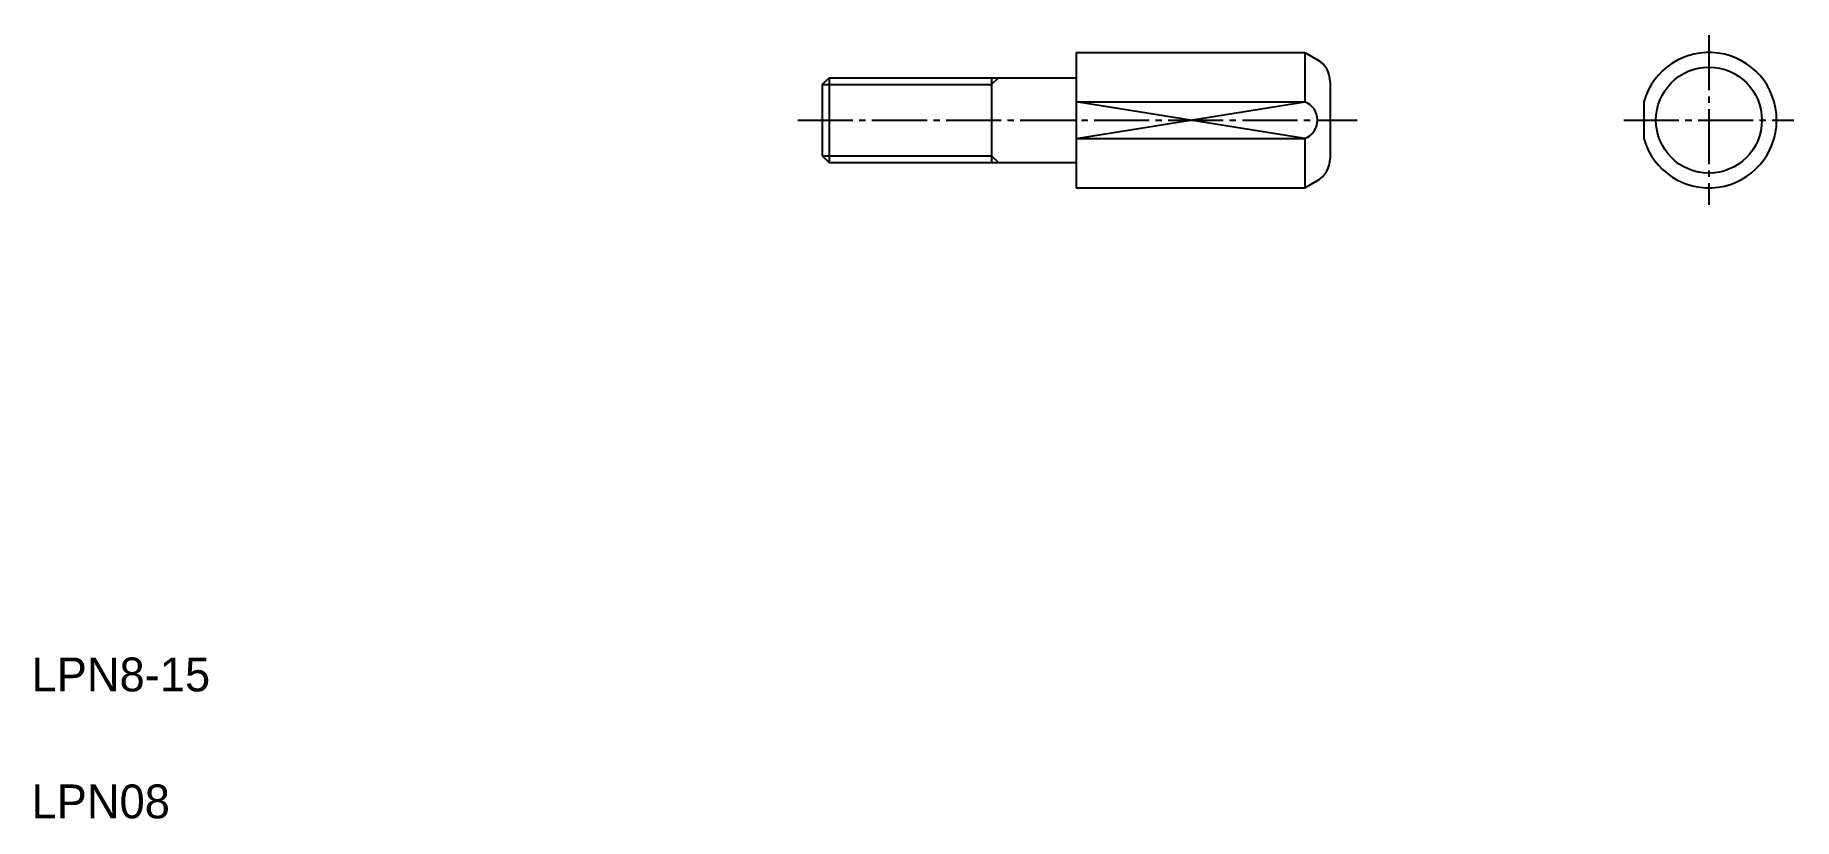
# Model space of a CAD drawing. Extents: x 5 to 109, y 5 to 51.
import ezdxf

# ---------------------------------------------------------------- set-up
doc = ezdxf.new("R2010")
doc.units = 0
doc.header["$LTSCALE"] = 0.25
doc.linetypes.add('CENTER', pattern=[17.5, 13, -1.5, 1.5, -1.5])
doc.layers.get('0').update_dxf_attribs({"linetype": 'CONTINUOUS'})
doc.layers.add('CENTER', color=1, linetype='CENTER')
doc.styles.get("Standard").update_dxf_attribs({"font": 'txt', "height": 1.6})

msp = doc.modelspace()

# ---------------------------------------------------------------- linework, layer by layer
at = {"linetype": 'CONTINUOUS'}
for p, q in [((66.71, 50.24), (80.21, 50.24)), ((66.71, 50.24), (66.71, 42.24)), ((80.21, 50.24), (80.96, 49.81)), ((80.21, 50.24), (80.21, 47.33)), ((51.71, 48.34), (52.11, 48.74)), ((51.71, 48.34), (51.71, 44.14)), ((52.11, 48.74), (66.71, 48.74)), ((52.11, 48.74), (52.11, 43.74)), ((61.71, 48.74), (61.71, 43.74)), ((61.71, 48.34), (62.11, 48.74)), ((81.71, 48.51), (81.71, 43.97)), ((66.71, 47.33), (80.21, 47.33)), ((100.23, 47.33), (100.23, 45.16)), ((66.71, 45.16), (80.21, 45.16)), ((80.21, 45.16), (80.21, 42.24)), ((51.71, 44.14), (52.11, 43.74)), ((52.11, 43.74), (66.71, 43.74)), ((80.21, 42.24), (80.96, 42.67)), ((66.71, 42.24), (80.21, 42.24))]:
    msp.add_line(p, q, dxfattribs=at)
at = {"color": 3, "linetype": 'CONTINUOUS'}
for p, q in [((51.71, 48.34), (61.71, 48.34)), ((80.21, 45.16), (66.71, 47.33)), ((66.71, 45.16), (80.21, 47.33)), ((51.71, 44.14), (61.71, 44.14)), ((61.71, 44.14), (62.11, 43.74))]:
    msp.add_line(p, q, dxfattribs=at)
for p, q in [((100.23, 46.78), (100.23, 46.78)), ((100.23, 46.24), (100.23, 46.24))]:
    msp.add_line(p, q)
at = {"linetype": 'CONTINUOUS'}
msp.add_circle((104.08, 46.24), 3.13, dxfattribs=at)
for centre, radius, start, end in [((104.08, 46.24), 4, 195.7406, 164.2594), ((80.21, 48.51), 1.5, 0, 60), ((79.8, 46.24), 1.16, 290.6984, 69.3016), ((80.21, 43.97), 1.5, 300, 0)]:
    msp.add_arc(centre, radius, start, end, dxfattribs=at)
at = {"layer": 'CENTER', "color": 1, "linetype": 'CENTER'}
for p, q in [((104.08, 51.26), (104.08, 41.23)), ((50.27, 46.24), (83.31, 46.24)), ((99.06, 46.24), (109.09, 46.24))]:
    msp.add_line(p, q, dxfattribs=at)

# ---------------------------------------------------------------- texts
for s, p in [('LPN8-15', (5, 12.5)), ('LPN08', (5, 5))]:
    msp.add_text(s, height=2).set_placement(p)

doc.saveas('drawing.dxf')
